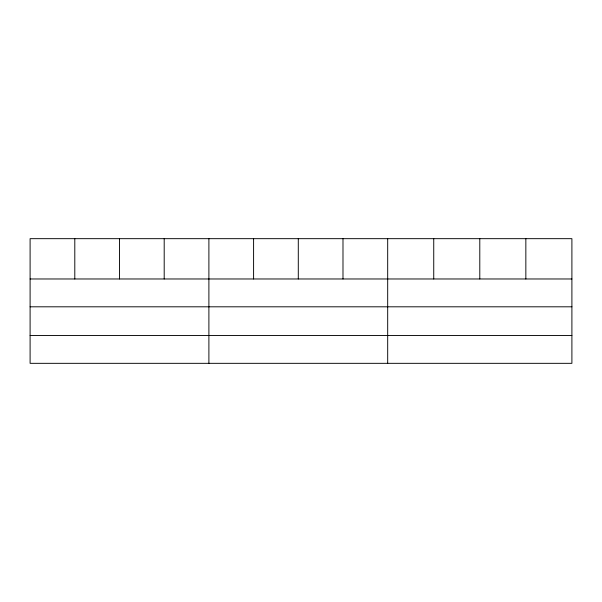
<?xml version="1.0" encoding="UTF-8"?>
<svg xmlns="http://www.w3.org/2000/svg" width="602" height="602" viewBox="0 0 602 602"><rect width="100%" height="100%" fill="white"/><g stroke="black" fill="none" stroke-linecap="round" stroke-linejoin="round"><path stroke-width="0.9" d="M571.9 306.809L571.9 238.67L30.1 238.67L30.1 363.33L571.9 363.33L571.9 306.809L30.1 306.809M30.1 278.974L571.9 278.974M30.1 335.487L571.9 335.487M525.847 238.67L525.847 278.974M479.794 238.67L479.794 278.974M433.741 238.67L433.741 278.974M387.688 238.67L387.688 363.33M342.989 238.67L342.989 278.974M298.291 238.67L298.291 278.974M253.592 238.67L253.592 278.974M208.894 238.67L208.894 363.33M164.195 238.67L164.195 278.974M119.497 238.67L119.497 278.974M74.799 238.67L74.799 278.974"/></g></svg>
